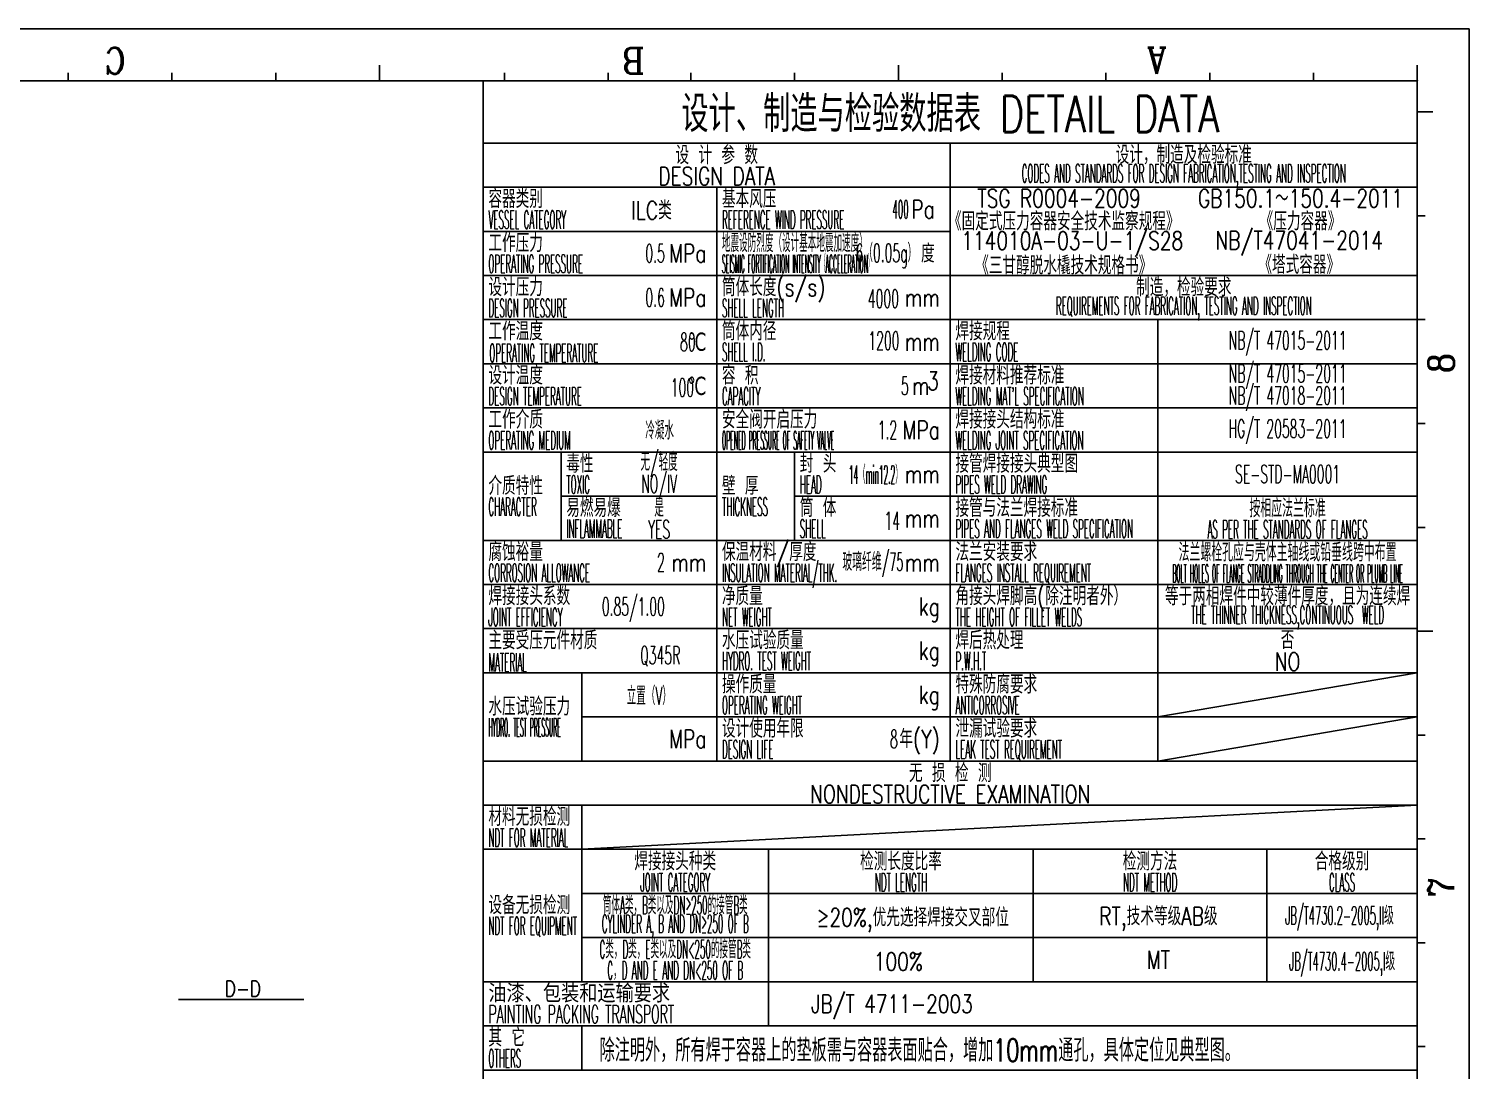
# Model space of a CAD drawing. Header units: millimetres. Extents: x 59416 to 141837, y 76647 to 89475.
# Drawn here: x 64162 to 68326, y 86467 to 89475 of the extents above; entities that cross this region are included whole.
import ezdxf
from ezdxf.enums import TextEntityAlignment as Align

# ---------------------------------------------------------------- set-up
doc = ezdxf.new("R2010")
doc.units = ezdxf.units.MM
doc.linetypes.add('DASHED', pattern=[19.05, 12.7, -6.35])
for name, color, linetype in [('1轮廓实线层', 7, 'Continuous'), ('2', 4, 'Continuous'), ('2细线层', 4, 'Continuous'), ('4虚线层', 6, 'DASHED'), ('6文字层', 3, 'Continuous'), ('7标注层', 4, 'Continuous'), ('DATA', 4, 'Continuous'), ('图框层', 7, 'Continuous')]:
    doc.layers.add(name, color=color, linetype=linetype)
doc.styles.add('cooec', font='romans.shx', dxfattribs={"width": 0.75, "bigfont": 'hztxt.shx'})
doc.styles.add('PC_TEXTSTYLE', font='romans.shx', dxfattribs={"width": 0.75, "bigfont": 'hztxt.shx'})
doc.styles.add('ROMANC', font='romanc', dxfattribs={"width": 0.7, "height": 6})
doc.styles.add('TH_GBDIM', font='romans.shx', dxfattribs={"width": 0.8, "bigfont": 'gbcbig.shx'})

# ---------------------------------------------------------------- blocks, each defined once
blk = doc.blocks.new('PC_PAPER_BLOCK')
at = {"layer": '2细线层'}
for p, q in [((816, 584), (816, -10)), ((806, 260), (807.5, 260)), ((806, 240), (807.5, 240)), ((806, 220), (807.5, 220)), ((806, 200), (809, 200)), ((806, 175.92), (807.5, 175.92)), ((806, 155.92), (807.5, 155.92)), ((806, 140), (807.5, 140)), ((806, 120), (807.5, 120)), ((806, 100), (809, 100)), ((806, 80), (807.5, 80)), ((806, 60), (807.5, 60)), ((806, 40), (807.5, 40)), ((806, 20), (807.5, 20)), ((620, 0), (620, -1.5)), ((640, 0), (640, -1.5)), ((660, 0), (660, -1.5)), ((680, 0), (680, -1.5)), ((700, 0), (700, -3)), ((720, 0), (720, -1.5)), ((740, 0), (740, -1.5)), ((760, 0), (760, -1.5)), ((780, 0), (780, -1.5)), ((800, 0), (800, -1.5)), ((800, 0), (800, -3)), ((806, 0), (809, 0)), ((-25, -10), (816, -10)), ((816, -10), (806, -10))]:
    blk.add_line(p, q, dxfattribs=at)
blk.add_point((806, 0), dxfattribs=at)
at = {"layer": '图框层'}
for p in [(806, 574), (0, 0)]:
    blk.add_line(p, (806, 0), dxfattribs=at)
at = {"layer": '2细线层', "style": 'ROMANC', "width": 0.9}
for s, p in [('C', (812.36, 248.87)), ('B', (812.36, 148.89)), ('A', (812.36, 48.26))]:
    blk.add_text(s, height=5, rotation=90, dxfattribs=at).set_placement(p)
for s, p in [('7', (648.79, -7.11)), ('8', (749.68, -7.11))]:
    blk.add_text(s, height=5, dxfattribs=at).set_placement(p)

msp = doc.modelspace()

# ---------------------------------------------------------------- linework, layer by layer
for p in [(65476, 89325), (68176, 84952.5)]:
    msp.add_line(p, (68176, 89325))
at = {"layer": '1轮廓实线层'}
msp.add_line((65476, 89145), (68176, 89145), dxfattribs=at)
at = {"layer": '2'}
msp.add_line((65761, 87105), (68176, 87232.5), dxfattribs=at)
at = {"layer": '4虚线层', "linetype": 'ByBlock'}
for p, q in [((67426, 87487.5), (68176, 87615)), ((67426, 87360), (68176, 87487.5))]:
    msp.add_line(p, q, dxfattribs=at)
at = {"layer": '7标注层'}
for p, q in [((65476, 86032.5), (65476, 89325)), ((68056, 89325), (68176, 89325)), ((66826, 89145), (66826, 87360)), ((65476, 89017.5), (68176, 89017.5)), ((66151, 87360), (66151, 89017.5)), ((65476, 88890), (66826, 88890)), ((65476, 88762.5), (68176, 88762.5)), ((65476, 88635), (68176, 88635)), ((67426, 87360), (67426, 88635)), ((65476, 88507.5), (68176, 88507.5)), ((65476, 88380), (68176, 88380)), ((65476, 88252.5), (68176, 88252.5)), ((65701, 87997.5), (65701, 88252.5)), ((66376, 87997.5), (66376, 88252.5)), ((65701, 88125), (66151, 88125)), ((66376, 88125), (68176, 88125)), ((65476, 87997.5), (68176, 87997.5)), ((65476, 87870), (68176, 87870)), ((65476, 87742.5), (68176, 87742.5)), ((65476, 87615), (66151, 87615)), ((65761, 87360), (65761, 87615)), ((66151, 87615), (68176, 87615)), ((65761, 87487.5), (68176, 87487.5)), ((65476, 87360), (68176, 87360)), ((65476, 87232.5), (68176, 87232.5)), ((65761, 87232.5), (65761, 86722.5)), ((65476, 87105), (68176, 87105)), ((66301, 86595), (66301, 87105)), ((67066, 87105), (67066, 86722.5)), ((67741, 87105), (67741, 86722.5)), ((65761, 86977.5), (68176, 86977.5)), ((65761, 86850), (68176, 86850)), ((65476, 86722.5), (68176, 86722.5)), ((65476, 86595), (68176, 86595)), ((65761, 86595), (65761, 86467.5))]:
    msp.add_line(p, q, dxfattribs=at)
at = {"layer": '7标注层', "ltscale": 10}
msp.add_line((65476, 86467.5), (68176, 86467.5), dxfattribs=at)

# ---------------------------------------------------------------- block references
at = {"layer": '图框层', "xscale": 15, "yscale": 15, "zscale": 15, "rotation": 90}
msp.add_blockref('PC_PAPER_BLOCK', (68176, 77235), dxfattribs=at)

# ---------------------------------------------------------------- texts
at = {"layer": '4虚线层', "style": 'cooec'}
for s, width, p in [('TSG R0004-2009 ', 0.75, (67154.1, 88985.6)), ('GB150.1～150.4-2011', 0.75, (67838.5, 88985.6)), ('《固定式压力容器安全技术监察规程》', 0.75, (67154.1, 88921.9)), ('《压力容器》', 0.75, (67838.5, 88921.9)), ('114010A-03-U-1/S28', 0.75, (67178.7, 88859.5)), ('NB/T47041-2014', 0.75, (67834.8, 88860.3)), ('《三甘醇脱水橇技术规格书》', 0.75, (67154.1, 88794.4)), ('《塔式容器》', 0.75, (67834.8, 88796.5)), ('冷凝水', 0.5, (65985.8, 88317.6)), ('无/轻度', 0.5, (65984.3, 88220.6)), ('NO/IV', 0.5, (65984.3, 88156.9)), ('是', 0.5, (65984.3, 88093.1)), ('YES', 0.5, (65984.3, 88029.4)), ('否', 0.75, (67801, 87710.6)), ('NO', 0.75, (67801, 87646.9)), ('立置（V）', 0.5, (65956, 87551.3))]:
    msp.add_text(s, height=52.5, dxfattribs=dict(at, width=width)).set_placement(p, align=Align.MIDDLE)
for s, width, p in [('0.5', 0.5, (66001, 88826.3)), ('6（0.05g）', 0.5, (66730.3, 88827.7)), ('0.6', 0.5, (66001, 88698.8)), ('4000', 0.5, (66677.7, 88695.8)), ('80', 0.5, (66090, 88570.4)), ('1200', 0.5, (66679.2, 88574.2)), ('100', 0.5, (66085.3, 88438.9)), ('5', 0.5, (66706, 88443.8)), ('1.2', 0.5, (66672.6, 88316.2)), ('14（min12.2）', 0.3, (66688.2, 88187.3)), ('14', 0.5, (66680.6, 88054)), ('2', 0.5, (66001, 87933.8)), ('玻璃纤维/75', 0.45, (66690.4, 87935.5)), ('0.85/1.00', 0.5, (66001, 87806.3)), ('Q345R', 0.5, (66045.6, 87665.6)), ('8', 0.5, (66674.6, 87423.8))]:
    msp.add_text(s, height=52.5, dxfattribs=dict(at, width=width)).set_placement(p, align=Align.MIDDLE_RIGHT)
at = {"layer": '4虚线层', "linetype": 'ByBlock', "style": 'cooec'}
for s, width, p in [('NB/T 47015-2011', 0.5, (67801, 88571.3)), ('NB/T 47015-2011', 0.5, (67801, 88475.6)), ('NB/T 47018-2011', 0.5, (67801, 88411.9)), ('HG/T 20583-2011', 0.5, (67801, 88316.3)), ('SE-STD-MA0001', 0.5, (67801, 88188.8)), ('按相应法兰标准', 0.6, (67801, 88093.1)), ('法兰螺栓孔应与壳体主轴线或铅垂线跨中布置', 0.6, (67801, 87965.6)), ('等于两相焊件中较薄件厚度，且为连续焊', 0.75, (67801, 87838.1))]:
    msp.add_text(s, height=52.5, dxfattribs=dict(at, width=width)).set_placement(p, align=Align.MIDDLE)
at = {"layer": '6文字层', "style": 'PC_TEXTSTYLE', "width": 0.667}
msp.add_text('除注明外，所有焊于容器上的垫板需与容器表面贴合，增加10mm通孔，具体定位见典型图。', height=65.625, dxfattribs=at).set_placement((66737.9, 86527.2), align=Align.MIDDLE)
at = {"layer": '7标注层', "style": 'cooec'}
for s, height, width, p in [('设计、制造与检验数据表 DETAIL DATA', 105, 0.75, (66826, 89235)), ('设计，制造及检验标准', 52.5, 0.75, (67501, 89113.1)), ('设 计 参 数', 52.5, 0.75, (66151, 89113.1)), ('DESIGN DATA', 52.5, 0.75, (66151, 89049.4)), ('CODES AND STANDARDS FOR DESIGN FABRICATION,TESTING AND INSPECTION', 52.5, 0.35, (67501, 89049.4)), ('制造，检验要求', 52.5, 0.75, (67501, 88730.6)), ('REQUIREMENTS FOR FABRICATION, TESTING AND INSPECTION', 52.5, 0.35, (67501, 88666.9)), ('AS PER THE STANDARDS OF FLANGES', 52.5, 0.35, (67801, 88029.4)), ('BOLT HOLES OF FLANGE STRADDLING THROUGH THE CENTER OR PLUMB LINE', 52.5, 0.2, (67801, 87901.9)), ('THE THINNER THICKNESS,CONTINUOUS  WELD', 52.5, 0.35, (67801, 87774.4)), ('无 损 检 测', 52.5, 0.75, (66826, 87328.1)), ('NONDESTRUCTIVE EXAMINATION', 52.5, 0.75, (66826, 87264.4)), ('焊接接头种类', 52.5, 0.75, (66031, 87073.1)), ('检测长度比率', 52.5, 0.75, (66683.5, 87073.1)), ('检测方法', 52.5, 0.75, (67403.5, 87073.1)), ('合格级别', 52.5, 0.75, (67958.5, 87073.1)), ('JOINT CATEGORY', 52.5, 0.35, (66031, 87009.4)), ('NDT LENGTH', 52.5, 0.35, (66683.5, 87009.4)), ('NDT METHOD', 52.5, 0.35, (67403.5, 87009.4)), ('CLASS', 52.5, 0.35, (67958.5, 87009.4)), ('筒体A类，B类以及DN≥250的接管B类', 52.5, 0.35, (66031, 86945.6)), ('≥20%,优先选择焊接交叉部位', 52.5, 0.75, (66717.6, 86903.4)), ('RT,技术等级AB级', 52.5, 0.75, (67427.8, 86906.8)), ('JB/T4730.2-2005,II级', 52.5, 0.4, (67951.4, 86910.2)), ('CYLINDER A, B AND DN≥250 OF B', 52.5, 0.35, (66031, 86881.9)), ('C类，D类，E类以及DN<250的接管B类', 52.5, 0.35, (66031, 86818.1)), ('MT', 52.5, 0.75, (67427.6, 86785.9)), ('JB/T4730.4-2005,I级', 52.5, 0.4, (67958.9, 86777.9)), ('C，D AND E AND DN<250 OF B', 52.5, 0.35, (66031, 86754.4)), ('100%', 52.5, 0.75, (66675.9, 86780.8))]:
    msp.add_text(s, height=height, dxfattribs=dict(at, width=width)).set_placement(p, align=Align.MIDDLE)
for s, width, p in [('容器类别', 0.75, (65491, 88983.8)), ('基本风压', 0.75, (66166, 88983.8)), ('VESSEL CATEGORY', 0.35, (65491, 88923.8)), ('REFERENCE WIND PRESSURE', 0.35, (66166, 88923.8)), ('工作压力', 0.75, (65491, 88856.3)), ('地震设防烈度（设计基本地震加速度）', 0.35, (66166, 88856.3)), ('OPERATING PRESSURE', 0.35, (65491, 88796.3)), ('SEISMIC FORTIFICATION INTENSITY（ACCELERATION）', 0.2, (66166, 88796.3)), ('设计压力', 0.75, (65491, 88728.8)), ('筒体长度(s/s)', 0.75, (66166, 88728.8)), ('DESIGN PRESSURE', 0.35, (65491, 88668.8)), ('SHELL LENGTH', 0.35, (66166, 88668.8)), ('工作温度', 0.75, (65491, 88601.3)), ('筒体内径', 0.75, (66166, 88601.3)), ('焊接规程', 0.75, (66841, 88601.3)), ('OPERATING TEMPERATURE', 0.35, (65493.5, 88538.8)), ('SHELL I.D.', 0.35, (66166, 88541.3)), ('WELDING CODE', 0.35, (66841, 88541.3)), ('设计温度', 0.75, (65491, 88473.8)), ('容 积', 0.75, (66166, 88473.8)), ('焊接材料推荐标准', 0.75, (66841, 88473.8)), ('DESIGN TEMPERATURE', 0.35, (65491, 88413.8)), ('CAPACITY', 0.35, (66166, 88413.8)), ("WELDING MAT'L SPECIFICATION", 0.35, (66841, 88413.8)), ('工作介质', 0.75, (65491, 88346.3)), ('安全阀开启压力', 0.75, (66166, 88346.3)), ('焊接接头结构标准', 0.75, (66841, 88346.3)), ('OPERATING MEDIUM', 0.35, (65491, 88286.3)), ('OPENED PRESSURE OF SAFETY VALVE', 0.2, (66166, 88286.3)), ('WELDING JOINT SPECIFICATION', 0.35, (66841, 88286.3)), ('毒性', 0.75, (65716, 88218.8)), ('封 头', 0.75, (66391, 88218.8)), ('接管焊接接头典型图', 0.75, (66841, 88218.8)), ('介质特性', 0.75, (65491, 88155)), ('壁 厚', 0.75, (66166, 88155)), ('TOXIC', 0.35, (65716, 88158.8)), ('HEAD', 0.35, (66391, 88158.8)), ('PIPES WELD DRAWING', 0.35, (66841, 88158.8)), ('CHARACTER', 0.35, (65491, 88095)), ('易燃易爆', 0.75, (65716, 88091.3)), ('THICKNESS', 0.35, (66166, 88095)), ('筒 体', 0.75, (66391, 88091.3)), ('接管与法兰焊接标准', 0.75, (66841, 88091.3)), ('INFLAMMABLE', 0.35, (65716, 88031.3)), ('SHELL', 0.35, (66391, 88031.3)), ('PIPES AND FLANGES WELD SPECIFICATION', 0.35, (66841, 88031.3)), ('腐蚀裕量', 0.75, (65491, 87963.8)), ('保温材料/厚度', 0.75, (66166, 87963.8)), ('法兰安装要求', 0.75, (66841, 87963.8)), ('INSULATION MATERIAL/THK.', 0.35, (66166, 87903.8)), ('CORROSION ALLOWANCE', 0.35, (65491, 87903.8)), ('FLANGES INSTALL REQUIREMENT', 0.35, (66841, 87903.8)), ('焊接接头系数', 0.75, (65491, 87836.3)), ('净质量', 0.75, (66166, 87836.3)), ('角接头焊脚高(除注明者外）', 0.75, (66841, 87836.3)), ('JOINT EFFICIENCY', 0.35, (65491, 87776.3)), ('NET WEIGHT', 0.35, (66166, 87776.3)), ('THE HEIGHT OF FILLET WELDS', 0.35, (66841, 87776.3)), ('主要受压元件材质', 0.75, (65491, 87708.8)), ('水压试验质量', 0.75, (66166, 87708.8)), ('焊后热处理', 0.75, (66841, 87708.8)), ('MATERIAL', 0.35, (65491, 87645)), ('HYDRO. TEST WEIGHT', 0.35, (66166, 87648.8)), ('P.W.H.T', 0.35, (66841, 87648.8)), ('操作质量', 0.75, (66166, 87581.3)), ('特殊防腐要求', 0.75, (66841, 87581.3)), ('水压试验压力', 0.75, (65491, 87517.5)), ('OPERATING WEIGHT', 0.35, (66166, 87521.3)), ('ANTICORROSIVE', 0.35, (66841, 87521.3)), ('HYDRO. TEST PRESSURE', 0.2, (65491, 87457.5)), ('设计使用年限', 0.75, (66166, 87453.8)), ('泄漏试验要求', 0.75, (66841, 87453.8)), ('DESIGN LIFE', 0.35, (66166, 87393.8)), ('LEAK TEST REQUIREMENT', 0.35, (66841, 87393.8)), ('材料无损检测', 0.75, (65491, 87198.8)), ('NDT FOR MATERIAL', 0.35, (65491, 87138.8)), ('设备无损检测', 0.75, (65491, 86943.8)), ('NDT FOR EQUIPMENT', 0.35, (65491, 86883.8)), ('JB/T 4711-2003', 0.75, (66423.7, 86658.5)), ('PAINTING PACKING TRANSPORT', 0.5, (65491, 86628.8)), ('其 它', 0.75, (65491, 86561.3)), ('OTHERS', 0.35, (65491, 86501.3))]:
    msp.add_text(s, height=52.5, dxfattribs=dict(at, width=width)).set_placement(p, align=Align.MIDDLE_LEFT)
for s, width, p in [('ILC类', 0.75, (66021, 88950.5)), ('400', 0.35, (66706, 88953.8)), ('Pa', 0.75, (66781, 88953.8)), ('MPa', 0.75, (66121, 88826.3)), ('度', 0.75, (66781, 88826.3)), ('MPa', 0.75, (66121, 88698.8)), ('mm', 0.75, (66796, 88698.8)), ('℃', 0.75, (66121.5, 88571.3)), ('mm', 0.75, (66796, 88571.3)), ('3', 0.75, (66793.2, 88458)), ('℃', 0.75, (66121, 88443.8)), ('m', 0.75, (66766.2, 88443.8)), ('MPa', 0.75, (66796, 88316.3)), ('mm', 0.75, (66796, 88188.8)), ('mm', 0.75, (66796, 88061.3)), ('mm', 0.75, (66121, 87933.8)), ('mm', 0.75, (66796, 87933.8)), ('kg', 0.75, (66796, 87806.3)), ('kg', 0.75, (66796, 87678.8)), ('kg', 0.75, (66796, 87551.3)), ('MPa', 0.75, (66121, 87423.8)), ('年(Y)', 0.75, (66796, 87423.8))]:
    msp.add_text(s, height=52.5, dxfattribs=dict(at, width=width)).set_placement(p, align=Align.MIDDLE_RIGHT)
msp.add_text('油漆、包装和运输要求', height=52.5, dxfattribs=at).set_placement((65491, 86688.8), align=Align.MIDDLE_LEFT)
at = {"layer": 'DATA', "style": 'TH_GBDIM', "width": 0.8}
msp.add_text('%%u     D-D     ', height=45, dxfattribs=at).set_placement((64594.7, 86679.8))

doc.saveas('drawing.dxf')
